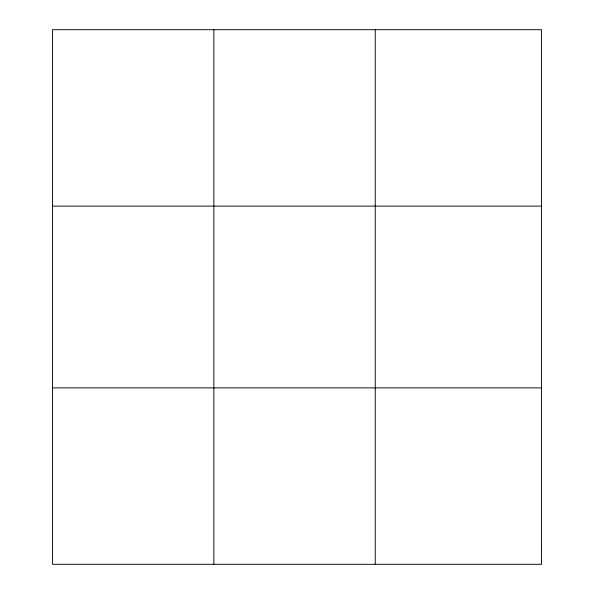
<?xml version="1.0" encoding="UTF-8"?>
<svg xmlns="http://www.w3.org/2000/svg" width="594" height="594" viewBox="0 0 594 594"><rect width="100%" height="100%" fill="white"/><g stroke="black" fill="none" stroke-linecap="round" stroke-linejoin="round"><path stroke-width="0.89" d="M213.855 29.7L213.855 564.3M375.252 29.7L375.252 564.3M52.458 206.118L541.542 206.118M52.458 387.882L541.542 387.882M541.542 549.599L541.542 564.3L52.458 564.3L52.458 29.7L541.542 29.7L541.542 549.599"/></g></svg>
